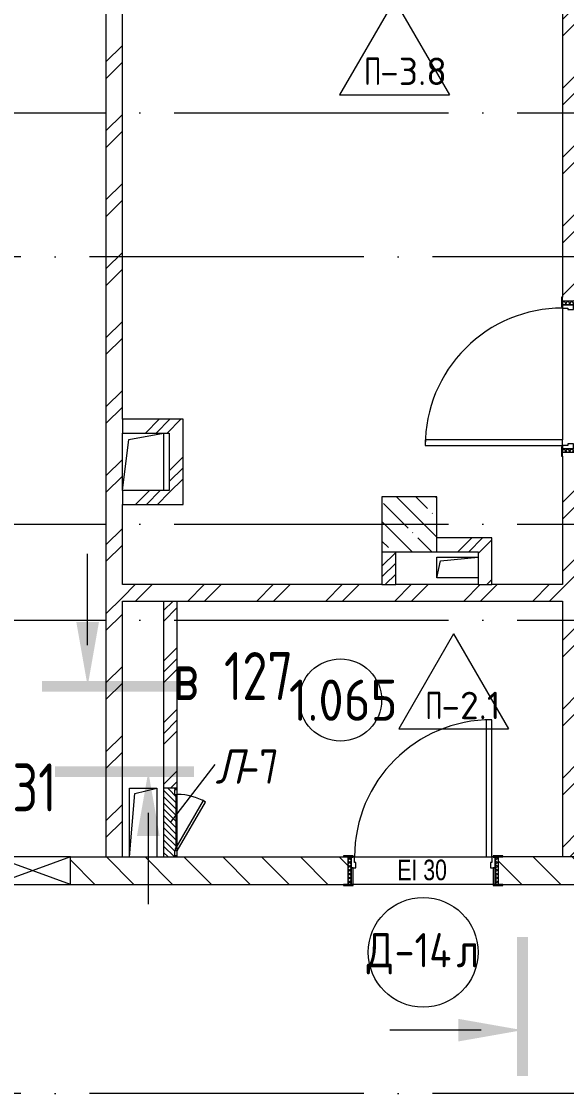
# Model space of a CAD drawing. Header units: millimetres. Extents: x -68946 to 690821, y -552984 to 293768.
# Drawn here: x 138630 to 142603, y 47525 to 55340 of the extents above; entities that cross this region are included whole.
import ezdxf

# ---------------------------------------------------------------- set-up
doc = ezdxf.new("R2010")
doc.units = ezdxf.units.MM
doc.linetypes.add('ADSK_Линия сетки', pattern=[2500, 2000, -250, 0, -250])
doc.linetypes.add('ADSK_Скрыто', pattern=[600, 300, -300])
for name, color, linetype, lineweight in [('A-AREA-____-IDEN', 250, 'Continuous', 9), ('A-DETL-GENF-OTLN', 250, 'Continuous', 5), ('A-DOOR-____-IDEN', 250, 'Continuous', 9), ('A-DOOR-____-MCUT', 250, 'Continuous', 5), ('A-DOOR-____-OTLN', 250, 'Continuous', 5), ('A-DOOR-FRAM-MCUT', 250, 'Continuous', 5), ('A-DOOR-FRAM-OTLN', 250, 'Continuous', 5), ('A-FLOR-____-IDEN', 250, 'Continuous', 9), ('A-FLOR-____-OTLN', 250, 'Continuous', 9), ('A-GENM-____-MCUT', 250, 'Continuous', 25), ('A-GENM-____-OTLN', 250, 'Continuous', 9), ('A-GLAZ-____-OTLN', 250, 'Continuous', 5), ('A-WALL-____-MCUT', 250, 'Continuous', 13), ('A-WALL-____-PATT', 250, 'Continuous', 13), ('G-____-____-SYMB', 250, 'ADSK_Скрыто', 9), ('I-WALL-____-OTLN', 250, 'Continuous', 9), ('S-COLS-____-MCUT', 250, 'Continuous', 25), ('S-COLS-____-OTLN', 250, 'Continuous', 9), ('S-GRID-____-OTLN', 250, 'Continuous', 9)]:
    doc.layers.add(name, color=color, linetype=linetype, lineweight=lineweight)
doc.styles.add('Arial Narrow', font='ARIALN.TTF', dxfattribs={"width": 0.9, "height": 150})
doc.styles.add('GOST Common_1', font='', dxfattribs={"width": 0.9, "height": 250})
doc.styles.add('GOST Common_2', font='', dxfattribs={"width": 0.8, "height": 350})
doc.styles.add('ISOCPEUR_1', font='isocpeur.ttf', dxfattribs={"width": 0.9, "height": 250})
doc.styles.add('ISOCPEUR_2', font='isocpeur.ttf', dxfattribs={"height": 160})
doc.styles.add('ISOCPEUR_I_1', font='ГОСТ тип А.ttf', dxfattribs={"height": 2500})
doc.styles.get('GOST Common_1').set_extended_font_data('GOST Common')
doc.styles.get('GOST Common_2').set_extended_font_data('GOST Common')
pattern_1 = [(45, (12287.9, -0.0006), (-251.4472, 251.4472), []), (45, (12287.9, 381), (-251.4472, 251.4472), [])]
pattern_2 = [(45, (12287.9, -0.0006), (-224.5064, 224.5064), []), (45, (12367.3, -0.0006), (0, 449.0128), []), (45, (12208.54, -0.0006), (0, 449.0128), [])]

# ---------------------------------------------------------------- blocks, each defined once
blk = doc.blocks.new('Разрез - Номер вида спереди_3_5 мм-32550530-АР1_Кладочный план 1 этажа С2и3')
at = {"layer": 'G-____-____-SYMB', "linetype": 'Continuous'}
for points in [[(9.798, 0.404), (9.798, -0.394), (-0.333, -0.394), (-0.333, 0.404)], [(2.176, -4.675), (3, 0), (3.824, -4.675)]]:
    blk.add_hatch(color=256, dxfattribs=at).paths.add_polyline_path(points)
at = {"layer": 'G-____-____-SYMB', "linetype": 'Continuous', "lineweight": 20}
blk.add_line((3, -3), (3, -9.663), dxfattribs=at)
blk = doc.blocks.new('Дверь_СКБ_1Ст_Внутренняя - Д-16п_1100x2100h_Кабинет врача_ Процедурный кабинет_ Прививочный кабинет-41907470-АР1_Маркировочный план 1 этажа С2и3')
at = {"layer": 'A-DOOR-____-OTLN'}
h = blk.add_hatch(dxfattribs=at)
h.set_pattern_fill('FP_12', color=256, style=0, pattern_type=2)
h.set_pattern_definition([(135, (1751.41, 124.685), (-14.14214, -14.14214), []), (225, (1751.41, 124.685), (14.14214, -14.14214), [])])
h.paths.add_polyline_path([(537.5, -46.9), (537.5, -60), (562.5, -60), (562.5, 60), (537.5, 60)])
at = {"layer": 'A-DOOR-FRAM-OTLN'}
h = blk.add_hatch(dxfattribs=at)
h.set_pattern_fill('FP_13', color=256, style=0, pattern_type=2)
h.set_pattern_definition([(45, (-371.384, 124.685), (-14.1421, 14.1421), []), (135, (-371.384, 124.685), (-14.1421, -14.1421), [])])
h.paths.add_polyline_path([(-537.5, 60), (-537.5, -60), (-512.5, -60), (-512.5, 60)])
at = {"layer": 'A-DOOR-____-MCUT'}
for p, q in [((-487.5, 1060), (-487.5, 60)), ((-447.5, 1060), (-487.5, 1060)), ((-447.5, 60), (-447.5, 1060)), ((-487.5, 60), (-447.5, 60))]:
    blk.add_line(p, q, dxfattribs=at)
at = {"layer": 'A-DOOR-____-OTLN'}
blk.add_arc((-487.5, 60), 1000, 360, 90, dxfattribs=at)
at = {"layer": 'A-DOOR-FRAM-MCUT'}
for p, q in [((-497.5, 68), (-567.5, 68)), ((-567.5, 68), (-567.5, 60)), ((-567.5, 60), (-497.5, 60)), ((-512.5, 60), (-537.5, 60)), ((-537.5, 60), (-537.5, -60)), ((-487.5, 60), (-512.5, 60)), ((-512.5, 60), (-512.5, -20)), ((-512.5, -60), (-512.5, 60)), ((-497.5, 60), (-512.5, 60)), ((-512.5, 60), (-512.5, 59)), ((-512.5, 59), (-497.5, 59)), ((-497.5, 60), (-497.5, 68)), ((-497.5, 59), (-497.5, 60)), ((-487.5, 20), (-487.5, 60)), ((-477.5, 20), (-487.5, 20)), ((-477.5, -20), (-477.5, 20)), ((512.5, 20), (502.5, 20)), ((502.5, 20), (502.5, -20)), ((512.5, 60), (512.5, 20)), ((537.5, 60), (512.5, 60)), ((592.5, 68), (522.5, 68)), ((522.5, 68), (522.5, 60)), ((537.5, 60), (522.5, 60)), ((522.5, 60), (522.5, 59)), ((522.5, 60), (592.5, 60)), ((522.5, 59), (537.5, 59)), ((537.5, -20), (537.5, 60)), ((562.5, 60), (537.5, 60)), ((537.5, 60), (537.5, -60)), ((537.5, 59), (537.5, 60)), ((562.5, -60), (562.5, 60)), ((592.5, 60), (592.5, 68)), ((-497.5, -60), (-567.5, -60)), ((-567.5, -60), (-567.5, -68)), ((-567.5, -68), (-497.5, -68)), ((-537.5, -60), (-512.5, -60)), ((-512.5, -20), (-477.5, -20)), ((-497.5, -20), (-512.5, -20)), ((-512.5, -20), (-512.5, -60)), ((-512.5, -60), (-497.5, -60)), ((-497.5, -60), (-497.5, -20)), ((-497.5, -68), (-497.5, -60)), ((502.5, -20), (537.5, -20)), ((537.5, -20), (522.5, -20)), ((522.5, -20), (522.5, -60)), ((522.5, -60), (537.5, -60)), ((592.5, -60), (522.5, -60)), ((522.5, -60), (522.5, -68)), ((522.5, -68), (592.5, -68)), ((537.5, -60), (537.5, -20)), ((537.5, -60), (562.5, -60)), ((592.5, -68), (592.5, -60))]:
    blk.add_line(p, q, dxfattribs=at)
blk = doc.blocks.new('Дверь_СКБ_1Ст_Внутренняя - Д-14л_1100x2100h_Помещение для приготовления дезинфицирующих растворов и хранения уборочного инвентаря-41862147-АР1_Маркировочный план 1 этажа С2и3')
at = {"layer": 'A-DOOR-____-OTLN'}
h = blk.add_hatch(dxfattribs=at)
h.set_pattern_fill('FP_14', color=256, style=0, pattern_type=2)
h.set_pattern_definition([(135, (1751.41, 164.685), (-14.14214, -14.14214), []), (225, (1751.41, 164.685), (14.14214, -14.14214), [])])
h.paths.add_polyline_path([(562.5, -100), (562.5, 100), (537.5, 100), (537.5, -100)])
at = {"layer": 'A-DOOR-FRAM-OTLN'}
h = blk.add_hatch(dxfattribs=at)
h.set_pattern_fill('FP_15', color=256, style=0, pattern_type=2)
h.set_pattern_definition([(45, (-371.384, 164.685), (-14.1421, 14.1421), []), (135, (-371.384, 164.685), (-14.1421, -14.1421), [])])
h.paths.add_polyline_path([(-537.5, -100), (-512.5, -100), (-512.5, 100), (-537.5, 100)])
at = {"layer": 'A-DOOR-____-MCUT'}
for p, q in [((512.5, 1100), (472.5, 1100)), ((472.5, 1100), (472.5, 100)), ((512.5, 100), (512.5, 1100)), ((472.5, 100), (512.5, 100))]:
    blk.add_line(p, q, dxfattribs=at)
at = {"layer": 'A-DOOR-____-OTLN'}
blk.add_arc((512.5, 100), 1000, 90, 180, dxfattribs=at)
at = {"layer": 'A-DOOR-FRAM-MCUT'}
for p, q in [((-497.5, 108), (-567.5, 108)), ((-567.5, 108), (-567.5, 100)), ((-567.5, 100), (-497.5, 100)), ((-512.5, 100), (-537.5, 100)), ((-537.5, 100), (-537.5, -100)), ((-487.5, 100), (-512.5, 100)), ((-512.5, 100), (-512.5, 20)), ((-512.5, -100), (-512.5, 100)), ((-497.5, 100), (-512.5, 100)), ((-512.5, 100), (-512.5, 99)), ((-512.5, 99), (-497.5, 99)), ((-497.5, 100), (-497.5, 108)), ((-497.5, 99), (-497.5, 100)), ((-487.5, 60), (-487.5, 100)), ((512.5, 100), (512.5, 60)), ((537.5, 100), (512.5, 100)), ((592.5, 108), (522.5, 108)), ((522.5, 108), (522.5, 100)), ((537.5, 100), (522.5, 100)), ((522.5, 100), (522.5, 99)), ((522.5, 100), (592.5, 100)), ((522.5, 99), (537.5, 99)), ((537.5, 20), (537.5, 100)), ((562.5, 100), (537.5, 100)), ((537.5, 100), (537.5, -100)), ((537.5, 99), (537.5, 100)), ((562.5, -100), (562.5, 100)), ((592.5, 100), (592.5, 108)), ((-512.5, 20), (-477.5, 20)), ((-497.5, 20), (-512.5, 20)), ((-512.5, 20), (-512.5, -100)), ((-497.5, -100), (-497.5, 20)), ((-477.5, 60), (-487.5, 60)), ((-477.5, 20), (-477.5, 60)), ((512.5, 60), (502.5, 60)), ((502.5, 60), (502.5, 20)), ((502.5, 20), (537.5, 20)), ((537.5, 20), (522.5, 20)), ((522.5, 20), (522.5, -100)), ((537.5, -100), (537.5, 20)), ((-497.5, -100), (-567.5, -100)), ((-567.5, -100), (-567.5, -108)), ((-567.5, -108), (-497.5, -108)), ((-537.5, -100), (-512.5, -100)), ((-512.5, -100), (-497.5, -100)), ((-497.5, -108), (-497.5, -100)), ((522.5, -100), (537.5, -100)), ((592.5, -100), (522.5, -100)), ((522.5, -100), (522.5, -108)), ((522.5, -108), (592.5, -108)), ((537.5, -100), (562.5, -100)), ((592.5, -108), (592.5, -100))]:
    blk.add_line(p, q, dxfattribs=at)
blk = doc.blocks.new('BSC_Колонна _Прямоугольная - 400x400-V57-АР1_Маркировочный план 1 этажа С2и3')
at = {"layer": 'S-COLS-____-OTLN', "lineweight": 5}
h = blk.add_hatch(dxfattribs=at)
h.set_pattern_fill('FP_92', color=256, style=0, pattern_type=2)
h.set_pattern_definition([(135, (-129169.98, -51675), (-142.56192, -142.56192), []), (135, (-129027.42, -51675), (-142.56192, -142.56192), [252.016, -50.403, 3.353, -47.05])])
h.paths.add_polyline_path([(-145, -200), (200, -200), (200, 200), (-200, 200), (-200, -200)])
at = {"layer": 'S-COLS-____-MCUT', "lineweight": 5}
for p, q in [((200, 200), (-200, 200)), ((-200, 200), (-200, -200)), ((200, -200), (200, 200)), ((-200, -200), (200, -200))]:
    blk.add_line(p, q, dxfattribs=at)
blk = doc.blocks.new('_Wn_-As_OpeningMEP_floor__Rectangular - _Wn_-As_OpeningMEP_floor__Rectangular-34858124-АР1_Маркировочный план 1 этажа С2и3')
at = {"layer": 'A-DETL-GENF-OTLN', "lineweight": 5}
for p, q in [((-150, -25), (-123.4, 98.4)), ((-123.4, 98.4), (150, 125))]:
    blk.add_line(p, q, dxfattribs=at)
blk = doc.blocks.new('_Wn_-As_OpeningMEP_floor__Rectangular - _Wn_-As_OpeningMEP_floor__Rectangular-37161970-АР1_Маркировочный план 1 этажа С2и3')
at = {"layer": 'A-DETL-GENF-OTLN', "lineweight": 5}
for p, q in [((-103.2, 213.2), (150, 260)), ((-150, -160), (-103.2, 213.2))]:
    blk.add_line(p, q, dxfattribs=at)
blk = doc.blocks.new('_Wn_-As_OpeningMEP_floor__Rectangular - _Wn_-As_OpeningMEP_floor__Rectangular-V80-АР1_Маркировочный план 1 этажа С2и3')
at = {"layer": 'A-DETL-GENF-OTLN', "lineweight": 5}
for p, q in [((-100, -200), (-62.2, 262.2)), ((-62.2, 262.2), (100, 300))]:
    blk.add_line(p, q, dxfattribs=at)
blk = doc.blocks.new('_Wn_-As_OpeningMEP_wall__Rectangular - _Wn_-As_OpeningMEP_wall__Rectangular-40964395-АР1_Маркировочный план 1 этажа С2и3')
at = {"layer": 'A-DETL-GENF-OTLN', "lineweight": 5}
for p, q in [((275, -100), (-275, 100)), ((275, 100), (-275, -100)), ((-275, 100), (-275, -100)), ((275, 100), (-275, 100)), ((-275, 100), (-275, -100)), ((275, -100), (275, 100)), ((275, -100), (275, 100)), ((-275, -100), (275, -100))]:
    blk.add_line(p, q, dxfattribs=at)
blk = doc.blocks.new('АР_Люк - ЛРС_ВК_500х400_наружный_NCS S 1000-N-V137-АР1_Маркировочный план 1 этажа С2и3')
at = {"layer": 'A-DOOR-____-OTLN'}
h = blk.add_hatch(dxfattribs=at)
h.set_pattern_fill('FP_148', color=256, style=0, pattern_type=2)
h.set_pattern_definition([(45, (125, 0), (-22.6274, 22.6274), [])])
h.paths.add_polyline_path([(375, 30), (375, 50), (365, 50), (365, 30), (330, 30), (330, 50), (320, 32.7), (290, 50), (-80, 50), (-80, 30), (-115, 30), (-115, 50), (-125, 50), (-125, -50), (375, -50)])
at = {"layer": 'A-DETL-GENF-OTLN', "lineweight": 5}
for p, q in [((375, 50), (-125, 50)), ((-125, 50), (-125, -50)), ((375, -50), (375, 50)), ((-125, -50), (375, -50))]:
    blk.add_line(p, q, dxfattribs=at)
at = {"layer": 'A-DOOR-____-MCUT', "lineweight": 5}
for p, q in [((-25.1, 255), (-35.1, 237.7)), ((-35.1, 237.7), (320, 32.7)), ((330, 50), (-25.1, 255)), ((-80, 50), (-115, 50)), ((-115, 50), (-115, 30)), ((-115, 30), (-80, 30)), ((-80, 30), (-80, 50)), ((320, 32.7), (330, 50)), ((365, 50), (330, 50)), ((330, 50), (330, 30)), ((330, 30), (365, 30)), ((365, 30), (365, 50))]:
    blk.add_line(p, q, dxfattribs=at)
blk.add_arc((330, 50), 410, 150, 180, dxfattribs=at)
at = {"layer": 'A-DOOR-____-OTLN'}
blk.add_line((330, 50), (-25.1, 255), dxfattribs=at)
blk = doc.blocks.new('ASML_АР_Отделка Люка - ВО Отделка люков_Грунтовка 0_Шпатлевка 0_Окраска 0_0-42722003-АР1_Маркировочный план 1 этажа С2и3')
at = {"layer": 'A-GENM-____-MCUT', "lineweight": 5}
for p, q in [((-240, 3), (-250, 3)), ((-250, 3), (-250, 0)), ((177.1, 3), (-205, 3)), ((205, 3), (201, 3)), ((250, 3), (240, 3)), ((250, 0), (250, 3)), ((-250, 0), (-240, 0)), ((-205, 0), (182.3, 0)), ((199.2, 0), (205, 0)), ((240, 0), (250, 0))]:
    blk.add_line(p, q, dxfattribs=at)
blk = doc.blocks.new('AAR_СКБ_Марка_Помещения_мал - Номер-28977439-АР1_Маркировочный план 1 этажа С2и3')
at = {"layer": 'A-AREA-____-IDEN'}
blk.add_circle((-0.028, 0), 3, dxfattribs=at)
blk = doc.blocks.new('AAR_СКБ_Марка_Перекрытия - Марка пола-17325028-АР1_Маркировочный план 1 этажа С2и3')
at = {"layer": 'A-FLOR-____-IDEN'}
for p, q in [((0, 6.932), (-4.002, 0)), ((0, 6.932), (4.002, 0)), ((-4.002, 0), (4.002, 0))]:
    blk.add_line(p, q, dxfattribs=at)
blk = doc.blocks.new('ADSK_Марка_Дверь - Типоразмер_ADSK_Марка-30565456-АР1_Маркировочный план 1 этажа С2и3')
at = {"layer": 'A-DOOR-____-IDEN'}
blk.add_circle((0, 0), 4, dxfattribs=at)

msp = doc.modelspace()

# ---------------------------------------------------------------- hatches: boundary and pattern name
at = {"layer": 'A-WALL-____-PATT', "lineweight": 15, "true_color": 0x000000}
h = msp.add_hatch(dxfattribs=at)
h.set_pattern_fill('FP_4', color=18, style=0, pattern_type=2)
h.set_pattern_definition(pattern_1)
h.paths.add_polyline_path([(139246.3468, 49250.0006), (139366.3463, 49250.0006), (139366.3468, 58375), (139246.3468, 58375), (139246.3468, 49258.0893)])
h = msp.add_hatch(dxfattribs=at)
h.set_pattern_fill('FP_4', color=18, style=0, pattern_type=2)
h.set_pattern_definition(pattern_1)
h.paths.add_polyline_path([(142572.9138, 49250.0006), (142692.9138, 49250.0006), (142692.9138, 52199.9994), (142572.9138, 52199.9994), (142572.9138, 49677.7159)])
h.paths.add_polyline_path([(142692.9138, 53299.9994), (142692.9138, 55430), (142572.9138, 55430), (142572.9138, 53299.9994), (142679.8294, 53299.9994)])
h = msp.add_hatch(dxfattribs=at)
h.set_pattern_fill('FP_5', color=18, style=0, pattern_type=2)
h.set_pattern_definition(pattern_2)
h.paths.add_polyline_path([(139617.8626, 52339.722), (139807.9148, 52339.722), (139807.9148, 52439.722), (139366.3468, 52439.722), (139366.3468, 52339.722), (139417.8626, 52339.722)])
h = msp.add_hatch(dxfattribs=at)
h.set_pattern_fill('FP_5', color=18, style=0, pattern_type=2)
h.set_pattern_definition(pattern_2)
h.paths.add_polyline_path([(139807.9148, 51819.722), (139807.9148, 52339.722), (139707.9148, 52339.722), (139707.9148, 51819.722)])
h = msp.add_hatch(dxfattribs=at)
h.set_pattern_fill('FP_5', color=18, style=0, pattern_type=2)
h.set_pattern_definition(pattern_2)
h.paths.add_polyline_path([(139366.3468, 51819.722), (139707.9148, 51819.722), (139707.9148, 51919.722), (139366.3468, 51919.6973)])
h = msp.add_hatch(dxfattribs=at)
h.set_pattern_fill('FP_5', color=18, style=0, pattern_type=2)
h.set_pattern_definition(pattern_2)
h.paths.add_polyline_path([(141765.3849, 51474.9994), (142057.8919, 51474.9994), (142057.8919, 51574.9994), (141657.8919, 51574.9994), (141657.8931, 51474.9994)])
h = msp.add_hatch(dxfattribs=at)
h.set_pattern_fill('FP_5', color=18, style=0, pattern_type=2)
h.set_pattern_definition(pattern_2)
h.paths.add_polyline_path([(141257.8919, 51234.9994), (141357.8919, 51234.9994), (141357.8919, 51474.9994), (141257.8919, 51474.9994), (141257.8919, 51284.9994)])
h = msp.add_hatch(dxfattribs=at)
h.set_pattern_fill('FP_5', color=18, style=0, pattern_type=2)
h.set_pattern_definition(pattern_2)
h.paths.add_polyline_path([(141957.8919, 51234.9994), (142057.8919, 51234.9994), (142057.8919, 51474.9994), (141957.8919, 51474.9994), (141957.8919, 51258.2994)])
h = msp.add_hatch(dxfattribs=at)
h.set_pattern_fill('FP_4', color=18, style=0, pattern_type=2)
h.set_pattern_definition(pattern_1)
h.paths.add_polyline_path([(139574.1869, 51114.9994), (142572.9138, 51114.9994), (142572.9138, 51234.9994), (139366.3468, 51234.9994), (139366.3468, 51114.9994), (139417.8626, 51114.9994)])
h = msp.add_hatch(dxfattribs=at)
h.set_pattern_fill('FP_5', color=18, style=0, pattern_type=2)
h.set_pattern_definition(pattern_2)
h.paths.add_polyline_path([(139756.3468, 49750.0006), (139766.3468, 49750.0006), (139766.3468, 51114.9994), (139666.3468, 51114.9994), (139666.3468, 49750.0006)])
h = msp.add_hatch(dxfattribs=at)
h.set_pattern_fill('FP_2', color=18, style=0, pattern_type=2)
h.set_pattern_definition([(135, (12287.91, -0.0006), (-141.42136, -141.42136), [])])
h.paths.add_polyline_path([(144987.9138, 49050.0006), (145512.8919, 49050.0006), (145512.8919, 49250.0006), (144237.9138, 49250.0006), (144237.9138, 49050.0006), (144812.9138, 49050.0006)])
h.paths.add_polyline_path([(146617.8919, 49050.0006), (148787.9138, 49050.0006), (148787.9138, 49250.0006), (146612.8919, 49250.0006), (146612.8919, 49050.0006)])
h.paths.add_polyline_path([(130710.6383, 49050.0006), (138437.9148, 49050.0006), (138437.9148, 49249.9987), (127932.9138, 49250.0006), (127932.9138, 49050.0006), (130417.6776, 49050.0006)])
h.paths.add_polyline_path([(127612.9138, 49050.0006), (127632.9138, 49050.0006), (127632.9138, 49250.0006), (127412.9138, 49250.0006), (127412.9138, 49050.0006), (127611.9652, 49050.0006)])
h.paths.add_polyline_path([(139792.9138, 49050.0006), (141007.9138, 49050.0006), (141007.9138, 49249.9987), (138987.9148, 49249.9987), (138987.9148, 49050.0006), (139784.5018, 49050.0006)])
h.paths.add_polyline_path([(142702.9138, 49050.0006), (143137.9138, 49050.0006), (143137.9138, 49250.0006), (142107.9138, 49249.9987), (142107.9138, 49050.0006), (142692.9138, 49050.0006)])

# ---------------------------------------------------------------- linework, layer by layer
at = {"layer": 'A-DOOR-____-IDEN', "color": 18, "true_color": 0x000000}
msp.add_line((139716.3468, 49500.0006), (140043.275, 49922.7712), dxfattribs=at)
at = {"layer": 'A-FLOR-____-OTLN', "color": 18, "lineweight": 5, "true_color": 0x000000}
for p, q in [((142572.9138, 53249.9994), (142572.9138, 52289.9994)), ((139666.3463, 52339.722), (139666.3463, 51919.722)), ((141657.8931, 51284.9994), (141657.8931, 51434.9994)), ((141657.8931, 51434.9994), (141957.8919, 51434.9994)), ((141957.8919, 51284.9994), (141657.8931, 51284.9994)), ((139417.8626, 49250.0006), (139417.8626, 49749.9987)), ((139417.8626, 49749.9987), (139617.8626, 49749.9987)), ((139617.8626, 49749.9987), (139617.8626, 49250.0006)), ((141057.9138, 49250.0006), (142017.9138, 49250.0006))]:
    msp.add_line(p, q, dxfattribs=at)
at = {"layer": 'A-WALL-____-MCUT', "color": 18, "lineweight": 15, "true_color": 0x000000}
for p, q in [((139246.3468, 58375), (139246.3468, 49250.0006)), ((139366.3468, 52439.722), (139366.3468, 58375)), ((142572.9138, 55430), (142572.9138, 53329.9994)), ((139807.9148, 52439.722), (139366.3468, 52439.722)), ((139366.3468, 52439.722), (139366.3468, 52339.722)), ((139807.9148, 51819.722), (139807.9148, 52439.722)), ((139366.3468, 51919.722), (139366.3468, 52339.722)), ((139366.3468, 52339.722), (139707.9148, 52339.722)), ((139707.9148, 52339.722), (139707.9148, 51919.722)), ((142572.9138, 52169.9994), (142572.9138, 51234.9994)), ((139707.9148, 51919.722), (139366.3468, 51919.722)), ((139366.3468, 51919.722), (139366.3468, 51819.722)), ((139366.3468, 51234.9994), (139366.3468, 51819.722)), ((139366.3468, 51819.722), (139807.9148, 51819.722)), ((142057.8919, 51574.9994), (141657.8919, 51574.9994)), ((142057.8919, 51234.9994), (142057.8919, 51574.9994)), ((141257.8919, 51474.9994), (141257.8919, 51234.9994)), ((141357.8919, 51234.9994), (141357.8919, 51474.9994)), ((141657.8919, 51474.9994), (141957.8919, 51474.9994)), ((141957.8919, 51474.9994), (141957.8919, 51234.9994)), ((141257.8919, 51234.9994), (139366.3468, 51234.9994)), ((141257.8919, 51234.9994), (141357.8919, 51234.9994)), ((141957.8919, 51234.9994), (141357.8919, 51234.9994)), ((141957.8919, 51234.9994), (142057.8919, 51234.9994)), ((142572.9138, 51234.9994), (142057.8919, 51234.9994)), ((139366.3468, 51114.9994), (142572.9138, 51114.9994)), ((139366.3468, 49250.0006), (139366.3468, 51114.9994)), ((139666.3468, 51114.9994), (139666.3468, 49250.0006)), ((139766.3468, 49740.0006), (139766.3468, 51114.9994)), ((142572.9138, 51114.9994), (142572.9138, 49250.0006)), ((139766.3468, 49335.0006), (139766.3468, 49705.0006)), ((138987.9148, 49250.0006), (139756.3468, 49250.0006)), ((139759.3468, 49250.0006), (140977.9138, 49250.0006)), ((139766.3468, 49250.0006), (139766.3468, 49260.0006)), ((143107.9138, 49250.0006), (142137.9138, 49250.0006)), ((138987.9148, 49050.0006), (140977.9138, 49050.0006)), ((142137.9138, 49050.0006), (143107.9138, 49050.0006))]:
    msp.add_line(p, q, dxfattribs=at)
at = {"layer": 'I-WALL-____-OTLN', "color": 18, "lineweight": 15, "true_color": 0x000000}
for p, q in [((141057.9138, 49250.0006), (142017.9138, 49250.0006)), ((142067.9138, 49050.0006), (141047.9138, 49050.0006))]:
    msp.add_line(p, q, dxfattribs=at)
at = {"layer": 'S-GRID-____-OTLN', "color": 18, "linetype": 'ADSK_Линия сетки', "true_color": 0x000000}
for p, q in [((77240.3519, 54675), (168626.8279, 54675)), ((168626.8279, 53625), (111607.9138, 53625)), ((77240.3519, 51675), (168626.8279, 51675)), ((77240.3519, 50975), (168626.8279, 50975)), ((168626.8279, 47525), (111607.9138, 47525))]:
    msp.add_line(p, q, dxfattribs=at)

# ---------------------------------------------------------------- block references
at = {"layer": 'A-AREA-____-IDEN', "color": 18, "true_color": 0x000000, "xscale": 99.99999999999993, "yscale": 99.99999999999993, "zscale": 99.99999999999993}
msp.add_blockref('AAR_СКБ_Марка_Помещения_мал - Номер-28977439-АР1_Маркировочный план 1 этажа С2и3', (140957.6956, 50393.8481), dxfattribs=at)
at = {"layer": 'A-DOOR-____-IDEN', "color": 18, "true_color": 0x000000, "xscale": 99.99999999999993, "yscale": 99.99999999999993, "zscale": 99.99999999999993}
msp.add_blockref('ADSK_Марка_Дверь - Типоразмер_ADSK_Марка-30565456-АР1_Маркировочный план 1 этажа С2и3', (141557.9138, 48554.6644), dxfattribs=at)
at = {"layer": 'A-DOOR-____-OTLN', "color": 18, "true_color": 0x000000}
for name, p, rotation in [('Дверь_СКБ_1Ст_Внутренняя - Д-16п_1100x2100h_Кабинет врача_ Процедурный кабинет_ Прививочный кабинет-41907470-АР1_Маркировочный план 1 этажа С2и3', (142632.9138, 52737.4994), 89.99999999999986), ('АР_Люк - ЛРС_ВК_500х400_наружный_NCS S 1000-N-V137-АР1_Маркировочный план 1 этажа С2и3', (139716.3468, 49625.0006), 270)]:
    msp.add_blockref(name, p, dxfattribs=dict(at, rotation=rotation))
msp.add_blockref('Дверь_СКБ_1Ст_Внутренняя - Д-14л_1100x2100h_Помещение для приготовления дезинфицирующих растворов и хранения уборочного инвентаря-41862147-АР1_Маркировочный план 1 этажа С2и3', (141545.4138, 49150.0006), dxfattribs=at)
at = {"layer": 'A-FLOR-____-IDEN', "color": 18, "true_color": 0x000000, "xscale": 99.99999999999993, "yscale": 99.99999999999993, "zscale": 99.99999999999993}
for p in [(141349.6303, 54804.9997), (141779.8574, 50182.5)]:
    msp.add_blockref('AAR_СКБ_Марка_Перекрытия - Марка пола-17325028-АР1_Маркировочный план 1 этажа С2и3', p, dxfattribs=at)
at = {"layer": 'A-GENM-____-OTLN', "color": 18, "lineweight": 5, "true_color": 0x000000, "rotation": 270}
msp.add_blockref('ASML_АР_Отделка Люка - ВО Отделка люков_Грунтовка 0_Шпатлевка 0_Окраска 0_0-42722003-АР1_Маркировочный план 1 этажа С2и3', (139756.3468, 49500.0006), dxfattribs=at)
at = {"layer": 'A-GLAZ-____-OTLN', "color": 18, "true_color": 0x000000}
for name, p in [('_Wn_-As_OpeningMEP_floor__Rectangular - _Wn_-As_OpeningMEP_floor__Rectangular-37161970-АР1_Маркировочный план 1 этажа С2и3', (139516.3463, 52079.722)), ('_Wn_-As_OpeningMEP_floor__Rectangular - _Wn_-As_OpeningMEP_floor__Rectangular-34858124-АР1_Маркировочный план 1 этажа С2и3', (141807.8925, 51309.9994)), ('_Wn_-As_OpeningMEP_floor__Rectangular - _Wn_-As_OpeningMEP_floor__Rectangular-V80-АР1_Маркировочный план 1 этажа С2и3', (139517.8626, 49449.9987)), ('_Wn_-As_OpeningMEP_wall__Rectangular - _Wn_-As_OpeningMEP_wall__Rectangular-40964395-АР1_Маркировочный план 1 этажа С2и3', (138712.9148, 49150.0006))]:
    msp.add_blockref(name, p, dxfattribs=at)
at = {"layer": 'G-____-____-SYMB', "linetype": 'Continuous', "lineweight": 40, "extrusion": (0, 0, -1), "xscale": 99.99999999999993, "yscale": 99.99999999999993, "zscale": 99.99999999999993}
for p, rotation in [((-138812.7864, 50494.0377), 180), ((-142281.3792, 47687.1807), 90.00000000000001)]:
    msp.add_blockref('Разрез - Номер вида спереди_3_5 мм-32550530-АР1_Кладочный план 1 этажа С2и3', p, dxfattribs=dict(at, rotation=rotation))
msp.add_blockref('Разрез - Номер вида спереди_3_5 мм-32550530-АР1_Кладочный план 1 этажа С2и3', (-139854.8594, 49870.8939), dxfattribs=at)
at = {"layer": 'S-COLS-____-OTLN', "color": 18, "lineweight": 5, "true_color": 0x000000}
msp.add_blockref('BSC_Колонна _Прямоугольная - 400x400-V57-АР1_Маркировочный план 1 этажа С2и3', (141457.8919, 51674.9994), dxfattribs=at)

# ---------------------------------------------------------------- texts
at = {"layer": 'A-AREA-____-IDEN', "color": 18, "true_color": 0x000000, "insert": (140579.3564, 50542.5079), "char_height": 300, "width": 609.2825, "attachment_point": 1, "style": 'ISOCPEUR_1'}
msp.add_mtext('1.065', dxfattribs=at)
at = {"layer": 'A-DOOR-____-IDEN', "color": 18, "true_color": 0x000000, "attachment_point": 1}
for s, insert, char_height, width, style in [('\\fISOCPEUR|b0|i1|c204|p34|;\\W.9;Л', (140043.275, 50034.1254), 250, 223.670812, 'ISOCPEUR_I_1'), ('-7', (140227.8219, 50034.1254), 250, 404.0505, 'ISOCPEUR_I_1'), ('EI 30', (141369.8064, 49230.1491), 150, 447.341625, 'Arial Narrow'), ('\\fGOST Common|b0|i0|c204|p34|;\\W.9;Д', (141146.6064, 48695.115), 250, 245.316375, 'GOST Common_1'), ('-14', (141349.0127, 48695.115), 250, 548.35425, 'GOST Common_1'), ('\\fGOST Common|b0|i0|c204|p34|;\\W.9;л', (141801.4502, 48695.115), 250, 194.810062, 'GOST Common_1')]:
    msp.add_mtext(s, dxfattribs=dict(at, insert=insert, char_height=char_height, width=width, style=style))
at = {"layer": 'A-FLOR-____-IDEN', "color": 18, "true_color": 0x000000, "char_height": 200, "attachment_point": 1, "style": 'ISOCPEUR_2'}
for s, insert, width in [('\\fISOCPEUR|b0|i0|c204|p34|;\\W.7;П', (141128.2954, 55076.3855), 140.295312), ('-3.8', (141244.0506, 55076.3855), 420.885937), ('\\fISOCPEUR|b0|i0|c204|p34|;\\W.7;П', (141574.6225, 50453.8858), 140.295312), ('-2.1', (141690.3777, 50453.8858), 381.60325)]:
    msp.add_mtext(s, dxfattribs=dict(at, insert=insert, width=width))
at = {"layer": 'G-____-____-SYMB', "linetype": 'Continuous', "char_height": 350, "attachment_point": 1, "style": 'GOST Common_2'}
for s, insert, width in [(' 127', (139936.7792, 50743.1997), 769.62), ('\\fGOST Common|b0|i0|c204|p34|;\\W.8;в', (139735.6959, 50743.1997), 243.713), (' 31', (138394.6333, 49931.5444), 519.4935)]:
    msp.add_mtext(s, dxfattribs=dict(at, insert=insert, width=width))

doc.saveas('drawing.dxf')
